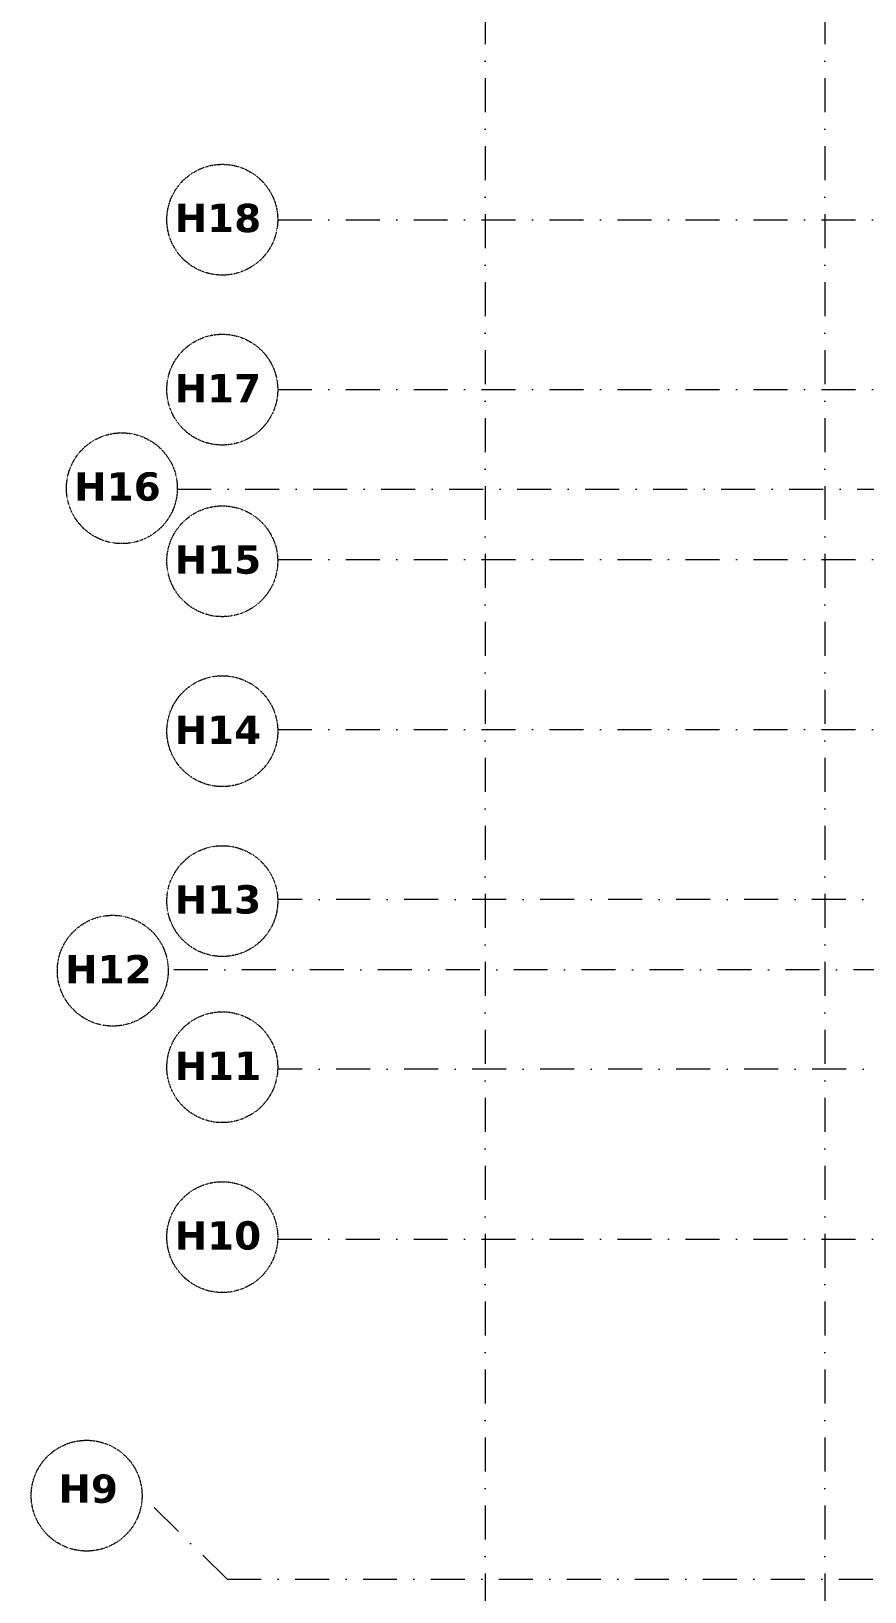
# Model space of a CAD drawing. Header units: millimetres. Extents: x -3092155 to 4513934, y -12317808 to 1850003.
# Drawn here: x -464526 to -449810, y -5557561 to -5530008 of the extents above; entities that cross this region are included whole.
import ezdxf

# ---------------------------------------------------------------- set-up
doc = ezdxf.new("R2010")
doc.units = ezdxf.units.MM
doc.header["$LTSCALE"] = 2
doc.header["$MEASUREMENT"] = 0
doc.linetypes.add('DASHDOT', pattern=[1, 0.5, -0.25, 0, -0.25])
doc.layers.add('GRID', color=251, linetype='DASHDOT', lineweight=5)
doc.layers.add('ST TEXT', color=251, linetype='DASHDOT', lineweight=5)
doc.styles.add('style2', font='verdana.ttf')

msp = doc.modelspace()

# ---------------------------------------------------------------- linework, layer by layer
at = {"layer": 'GRID', "color": 5, "ltscale": 600}
for p, q in [((-456513.9, -5499634.4), (-456513.9, -5584428.2)), ((-450513.9, -5499634.4), (-450513.9, -5584428.2))]:
    msp.add_line(p, q, dxfattribs=at)
at = {"layer": 'GRID', "color": 6, "ltscale": 600}
for p, q in [((-460173.8, -5533336.2), (-367334.4, -5533336.2)), ((-460173.8, -5536336.2), (-367334.4, -5536336.2)), ((-461946.7, -5538093.6), (-365561.9, -5538093.6)), ((-460173.8, -5539336.2), (-367334.4, -5539336.2)), ((-460173.8, -5542336.2), (-367334.4, -5542336.2)), ((-367334.8, -5545336.2), (-460173.8, -5545336.2)), ((-365400.8, -5546575.3), (-462107.8, -5546578.9)), ((-367334.1, -5548336.2), (-460173.8, -5548336.2)), ((-460173.8, -5551336.2), (-367334.4, -5551336.2)), ((-461068.2, -5557336.2), (-462568.8, -5555863.9)), ((-461068.2, -5557336.2), (-366440.7, -5557336.2))]:
    msp.add_line(p, q, dxfattribs=at)
at = {"layer": 'ST TEXT', "ltscale": 0.1}
for centre in [(-461152.2, -5533336.2), (-461152.2, -5536336.2), (-462925, -5538077.1), (-461152.2, -5539366.6), (-461151.7, -5542366.6), (-461151.7, -5545366.6), (-463086, -5546595), (-461152.2, -5548299.3), (-461152.2, -5551299.3), (-463547.1, -5555863.9)]:
    msp.add_circle(centre, 978.4, dxfattribs=at)

# ---------------------------------------------------------------- texts
at = {"layer": 'ST TEXT', "ltscale": 0.1, "char_height": 450, "attachment_point": 5, "style": 'style2'}
for s, insert in [('{\\fVerdana|b1|i0|c0|p34;\\H1.1111x;H18}', (-461229.9, -5533310)), ('{\\fVerdana|b1|i0|c0|p34;\\H1.1111x;H17}', (-461229.9, -5536310)), ('{\\fVerdana|b1|i0|c0|p34;\\H1.1111x;H16}', (-463002.7, -5538050.9)), ('{\\fVerdana|b1|i0|c0|p34;\\H1.1111x;H15}', (-461229.9, -5539340.4)), ('{\\fVerdana|b1|i0|c0|p34;\\H1.1111x;H14}', (-461229.5, -5542340.4)), ('{\\fVerdana|b1|i0|c0|p34;\\H1.1111x;H13}', (-461229.5, -5545340.4)), ('{\\fVerdana|b1|i0|c0|p34;\\H1.1111x;H12}', (-463163.8, -5546568.8)), ('{\\fVerdana|b1|i0|c0|p34;\\H1.1111x;H11}', (-461229.9, -5548273.1)), ('{\\fVerdana|b1|i0|c0|p34;\\H1.1111x;H10}', (-461229.9, -5551273.1)), ('{\\fVerdana|b1|i0|c0|p34;\\H1.1111x;H9}', (-463520.8, -5555745.1))]:
    msp.add_mtext(s, dxfattribs=dict(at, insert=insert))

doc.saveas('drawing.dxf')
